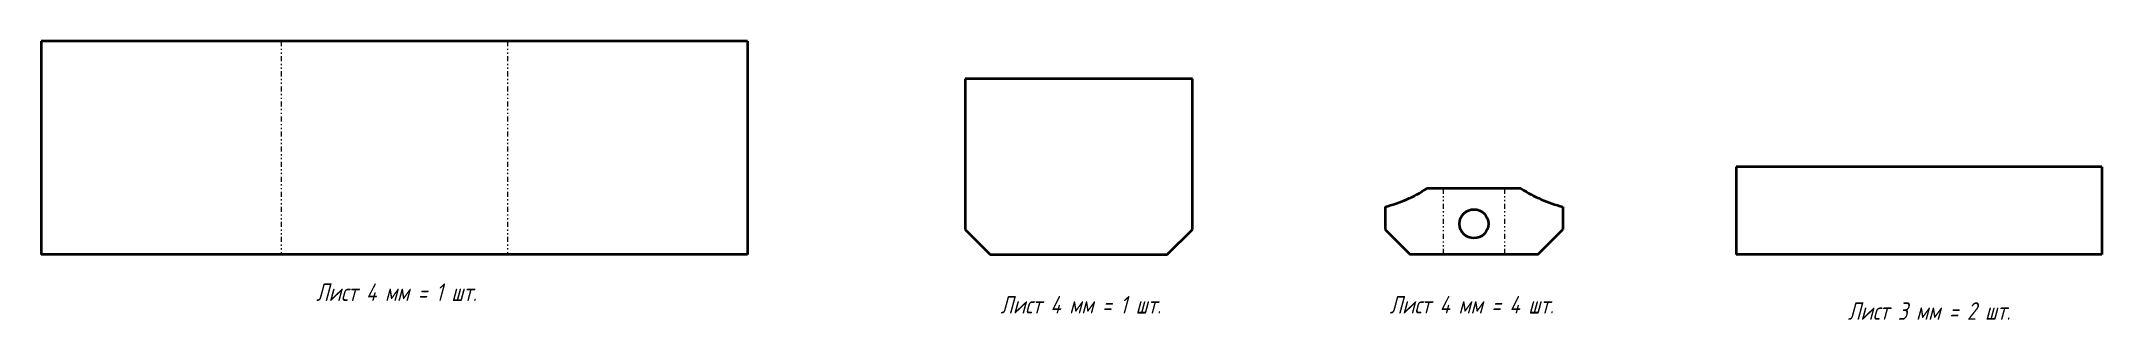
# Model space of a CAD drawing. Header units: millimetres. Extents: x 0 to 1641, y -52 to 170.
import ezdxf

# ---------------------------------------------------------------- set-up
doc = ezdxf.new("R2010")
doc.units = ezdxf.units.MM
doc.linetypes.add('K5LT_BASIC', pattern=[0])
doc.linetypes.add('K5LT_CHAIN_LINE_WITH_2_POINTS', pattern=[12, 4, -2, 1, -2, 1, -2])
doc.styles.add('KTEXTSTYLE', font='GOST_AU.SHX', dxfattribs={"width": 0.96, "height": 5})

msp = doc.modelspace()

# ---------------------------------------------------------------- linework, layer by layer
at = {"color": 7, "linetype": 'K5LT_BASIC', "lineweight": 40}
for p, q in [((0, 170), (0, 0)), ((182, 170), (0, 170)), ((200.2, 170), (182, 170)), ((362.2, 170), (200.2, 170)), ((380.4, 170), (362.2, 170)), ((562.4, 170), (380.4, 170)), ((562.4, 170), (562.4, 0)), ((916.8, 140), (735.8, 140)), ((735.8, 140), (735.8, 20)), ((916.8, 20), (916.8, 140)), ((1641.1, 70), (1350, 70)), ((1350, 70), (1350, 0)), ((1641.1, 70), (1641.1, 0)), ((1112.3, 52.5), (1103.5, 52.5)), ((1121.1, 52.5), (1112.3, 52.5)), ((1161.1, 52.5), (1121.1, 52.5)), ((1169.9, 52.5), (1161.1, 52.5)), ((1178.7, 52.5), (1169.9, 52.5)), ((1070.3, 38), (1070.3, 20)), ((1211.9, 38), (1211.9, 20)), ((735.8, 20), (755.8, 0)), ((896.8, 0), (916.8, 20)), ((1070.3, 20), (1090.3, 0)), ((1191.9, 0), (1211.9, 20)), ((182, 0), (0, 0)), ((200.2, 0), (182, 0)), ((362.2, 0), (200.2, 0)), ((380.4, 0), (362.2, 0)), ((562.4, 0), (380.4, 0)), ((755.8, 0), (896.8, 0)), ((1112.3, 0), (1090.3, 0)), ((1121.1, 0), (1112.3, 0)), ((1161.1, 0), (1121.1, 0)), ((1169.9, 0), (1161.1, 0)), ((1191.9, 0), (1169.9, 0)), ((1641.1, 0), (1350, 0))]:
    msp.add_line(p, q, dxfattribs=at)
at = {"color": 7, "linetype": 'K5LT_CHAIN_LINE_WITH_2_POINTS', "lineweight": 18}
for p, q in [((191.1, 170), (191.1, 0)), ((371.3, 170), (371.3, 0)), ((1116.7, 52.5), (1116.7, 0)), ((1165.5, 52.5), (1165.5, -0.5))]:
    msp.add_line(p, q, dxfattribs=at)
at = {"color": 7, "linetype": 'K5LT_BASIC', "lineweight": 40}
msp.add_circle((1141.1, 24.5), 11.5, dxfattribs=at)
for centre, start, end in [((1042.3, 147.5), 284.3466, 302.785), ((1239.9, 147.5), 237.215, 255.6534)]:
    msp.add_arc(centre, 113, start, end, dxfattribs=at)

# ---------------------------------------------------------------- texts
at = {"color": 7, "char_height": 14, "attachment_point": 1, "style": 'KTEXTSTYLE'}
for s, insert in [('\\H3.5;\\W0.965;\\Q15;\\Q15;\\H14.00;Лист 4 мм = 1 шт.', (219, -23)), ('\\H3.5;\\W0.965;\\Q15;\\Q15;\\H14.00;Лист 4 мм = 1 шт.', (764, -33)), ('\\H3.5;\\W0.965;\\Q15;\\Q15;\\H14.00;Лист 4 мм = 4 шт.', (1074, -33)), ('\\H3.5;\\W0.965;\\Q15;\\Q15;\\H14.00;Лист 3 мм = 2 шт.', (1439, -38))]:
    msp.add_mtext(s, dxfattribs=dict(at, insert=insert))

doc.saveas('drawing.dxf')
